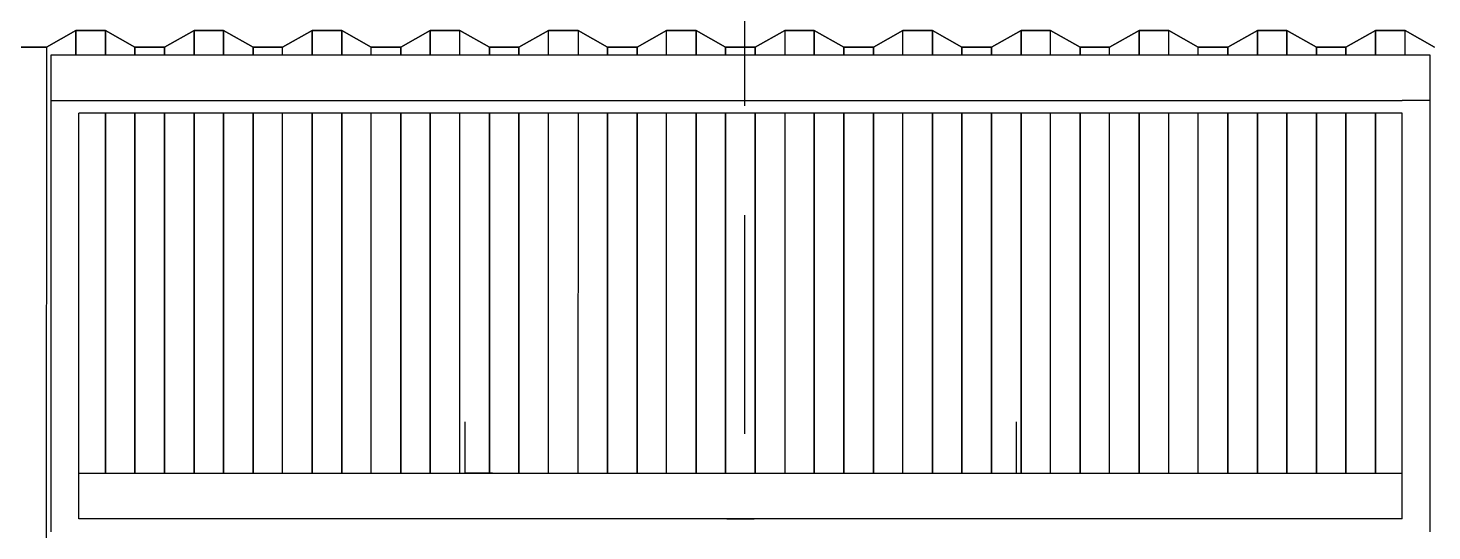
# Model space of a CAD drawing. Extents: x -43 to 90, y 6 to 81.
# Drawn here: x 17.078 to 21.152, y 22.624 to 24.084 of the extents above; entities that cross this region are included whole.
import ezdxf

# ---------------------------------------------------------------- set-up
doc = ezdxf.new("R2010")
doc.units = 0
doc.header["$LTSCALE"] = 0.1
doc.header["$MEASUREMENT"] = 0
doc.linetypes.add('HIDDEN', pattern=[9.525, 6.35, -3.175])
doc.layers.add('cobertura nova', color=4, linetype='CONTINUOUS')
doc.layers.add('hachures cobertura', color=252, linetype='CONTINUOUS')

msp = doc.modelspace()

# ---------------------------------------------------------------- linework, layer by layer
at = {"layer": 'cobertura nova'}
for p, q in [((17.1307, 24.0291), (17.2164, 24.0776)), ((17.2164, 24.0776), (17.1307, 24.0292)), ((17.2164, 24.0776), (17.3021, 24.0776)), ((17.3021, 24.0776), (17.2164, 24.0776)), ((17.2164, 24.0776), (17.2164, 24.0776)), ((17.3021, 24.0776), (17.3878, 24.0291)), ((17.3878, 24.0292), (17.3021, 24.0776)), ((17.3021, 24.0776), (17.3021, 24.0776)), ((17.4736, 24.0291), (17.5593, 24.0776)), ((17.5593, 24.0776), (17.4736, 24.0292)), ((17.5593, 24.0776), (17.645, 24.0776)), ((17.645, 24.0776), (17.5593, 24.0776)), ((17.645, 24.0776), (17.7307, 24.0292)), ((17.7307, 24.0292), (17.645, 24.0776)), ((17.8164, 24.0292), (17.9021, 24.0776)), ((17.9021, 24.0776), (17.8164, 24.0292)), ((17.9021, 24.0776), (17.9878, 24.0776)), ((17.9878, 24.0776), (17.9021, 24.0776)), ((17.9878, 24.0776), (18.0736, 24.0292)), ((18.0736, 24.0292), (17.9878, 24.0776)), ((18.1593, 24.0292), (18.245, 24.0776)), ((18.245, 24.0776), (18.1593, 24.0292)), ((18.245, 24.0776), (18.3307, 24.0776)), ((18.3307, 24.0776), (18.245, 24.0776)), ((18.3307, 24.0776), (18.4164, 24.0292)), ((18.4164, 24.0292), (18.3307, 24.0776)), ((18.5021, 24.0292), (18.5878, 24.0776)), ((18.5878, 24.0776), (18.5021, 24.0292)), ((18.5878, 24.0776), (18.6736, 24.0776)), ((18.6736, 24.0776), (18.5878, 24.0776)), ((18.6736, 24.0776), (18.7593, 24.0292)), ((18.7593, 24.0292), (18.6736, 24.0776)), ((18.845, 24.0292), (18.9307, 24.0776)), ((18.9307, 24.0776), (18.845, 24.0292)), ((18.9307, 24.0776), (19.0164, 24.0776)), ((19.0164, 24.0776), (18.9307, 24.0776)), ((19.0164, 24.0776), (19.1021, 24.0292)), ((19.1021, 24.0292), (19.0164, 24.0776)), ((19.2736, 24.0776), (19.1878, 24.0292)), ((19.1878, 24.0292), (19.2736, 24.0776)), ((19.2736, 24.0776), (19.3593, 24.0776)), ((19.3593, 24.0776), (19.2736, 24.0776)), ((19.3593, 24.0776), (19.445, 24.0292)), ((19.445, 24.0292), (19.3593, 24.0776)), ((19.5307, 24.0292), (19.6164, 24.0776)), ((19.6164, 24.0776), (19.5307, 24.0292)), ((19.6164, 24.0776), (19.7021, 24.0776)), ((19.7021, 24.0776), (19.6164, 24.0776)), ((19.7021, 24.0776), (19.7879, 24.0292)), ((19.7879, 24.0292), (19.7021, 24.0776)), ((19.8736, 24.0292), (19.9593, 24.0776)), ((19.9593, 24.0776), (19.8736, 24.0292)), ((19.9593, 24.0776), (20.045, 24.0776)), ((20.045, 24.0776), (19.9593, 24.0776)), ((20.045, 24.0776), (20.1307, 24.0292)), ((20.1307, 24.0292), (20.045, 24.0776)), ((20.2164, 24.0292), (20.3021, 24.0776)), ((20.3021, 24.0776), (20.2164, 24.0292)), ((20.3021, 24.0776), (20.3879, 24.0776)), ((20.3879, 24.0776), (20.3021, 24.0776)), ((20.3879, 24.0776), (20.4736, 24.0292)), ((20.4736, 24.0292), (20.3879, 24.0776)), ((20.5593, 24.0292), (20.645, 24.0776)), ((20.645, 24.0776), (20.5593, 24.0292)), ((20.645, 24.0776), (20.7307, 24.0776)), ((20.7307, 24.0776), (20.645, 24.0776)), ((20.7307, 24.0776), (20.8164, 24.0292)), ((20.8164, 24.0292), (20.7307, 24.0776)), ((20.9021, 24.0292), (20.9879, 24.0776)), ((20.9879, 24.0776), (20.9021, 24.0292)), ((20.9879, 24.0776), (21.0736, 24.0776)), ((21.0736, 24.0776), (20.9879, 24.0776)), ((21.0736, 24.0776), (21.1593, 24.0292)), ((21.1593, 24.0292), (21.0736, 24.0776)), ((17.1307, 24.0292), (17.045, 24.0292)), ((17.045, 24.0291), (17.1307, 24.0291)), ((17.1307, 24.0292), (17.1306, 20.4712)), ((17.1451, 24.007), (17.2251, 24.007)), ((17.1451, 23.8738), (17.1451, 24.007)), ((17.2251, 24.007), (21.0651, 24.007)), ((17.3878, 24.0291), (17.4736, 24.0291)), ((17.4736, 24.0292), (17.3878, 24.0292)), ((17.3878, 24.0291), (17.3878, 24.0292)), ((17.7307, 24.0292), (17.8164, 24.0292)), ((17.8164, 24.0292), (17.7307, 24.0292)), ((18.0736, 24.0292), (18.1593, 24.0292)), ((18.1593, 24.0292), (18.0736, 24.0292)), ((18.4164, 24.0292), (18.5021, 24.0292)), ((18.5021, 24.0292), (18.4164, 24.0292)), ((18.7593, 24.0292), (18.845, 24.0292)), ((18.845, 24.0292), (18.7593, 24.0292)), ((19.1021, 24.0292), (19.1878, 24.0292)), ((19.1878, 24.0292), (19.1021, 24.0292)), ((19.445, 24.0292), (19.5307, 24.0292)), ((19.5307, 24.0292), (19.445, 24.0292)), ((19.7879, 24.0292), (19.8736, 24.0292)), ((19.8736, 24.0292), (19.7879, 24.0292)), ((20.1307, 24.0292), (20.2164, 24.0292)), ((20.2164, 24.0292), (20.1307, 24.0292)), ((20.4736, 24.0292), (20.5593, 24.0292)), ((20.5593, 24.0292), (20.4736, 24.0292)), ((20.8164, 24.0292), (20.9021, 24.0292)), ((20.9021, 24.0292), (20.8164, 24.0292)), ((21.0651, 24.007), (21.1451, 24.007)), ((21.1451, 24.007), (21.1451, 23.8738)), ((17.1451, 23.837), (17.1451, 23.8738)), ((17.1451, 23.8738), (17.2251, 23.8738)), ((17.2251, 23.8738), (21.0651, 23.8738)), ((21.1451, 23.8738), (21.0651, 23.8738)), ((21.1451, 23.8738), (21.1451, 23.837)), ((17.1451, 22.6591), (17.1451, 23.837)), ((21.0651, 23.837), (17.2251, 23.837)), ((17.2251, 22.6591), (17.2251, 23.837)), ((21.0651, 22.6591), (21.0651, 23.837)), ((21.1451, 23.837), (21.1451, 22.6591)), ((18.3451, 22.9407), (18.3451, 22.7922)), ((19.9451, 22.9407), (19.9451, 22.7922)), ((17.2251, 22.7922), (21.0651, 22.7922)), ((18.4251, 22.7922), (18.3451, 22.7922)), ((18.3451, 22.7922), (18.4251, 22.7922)), ((19.8651, 22.7922), (19.9451, 22.7922)), ((21.0651, 22.6591), (21.0651, 22.7922)), ((17.1451, 22.6222), (17.1451, 22.6591)), ((21.0651, 22.6591), (17.2251, 22.6591)), ((19.1051, 22.6591), (19.1851, 22.6591)), ((21.1451, 22.6591), (21.1451, 22.6222))]:
    msp.add_line(p, q, dxfattribs=at)
at = {"layer": 'hachures cobertura', "linetype": 'HIDDEN'}
msp.add_line((19.1565, 34.0184), (19.1565, 6.3811), dxfattribs=at)
at = {"layer": 'hachures cobertura'}
for p, q in [((17.2164, 24.0776), (17.2164, 24.007)), ((17.2164, 24.007), (17.2164, 24.0776)), ((17.3021, 24.0776), (17.3021, 24.007)), ((17.3021, 24.007), (17.3021, 24.0776)), ((17.5593, 24.007), (17.5593, 24.0776)), ((17.5593, 24.0776), (17.5593, 24.007)), ((17.645, 24.007), (17.645, 24.0776)), ((17.645, 24.0776), (17.645, 24.007)), ((17.9021, 24.007), (17.9021, 24.0776)), ((17.9021, 24.0776), (17.9021, 24.007)), ((17.9878, 24.0776), (17.9878, 24.007)), ((17.9878, 24.007), (17.9878, 24.0776)), ((18.245, 24.0776), (18.245, 24.007)), ((18.245, 24.007), (18.245, 24.0776)), ((18.3307, 24.007), (18.3307, 24.0776)), ((18.5878, 24.007), (18.5878, 24.0776)), ((18.6736, 24.0776), (18.6736, 24.007)), ((18.9307, 24.007), (18.9307, 24.0776)), ((19.0164, 24.007), (19.0164, 24.0776)), ((19.0164, 24.0776), (19.0164, 24.007)), ((19.2736, 24.0776), (19.2736, 24.007)), ((19.3593, 24.007), (19.3593, 24.0776)), ((19.3593, 24.0776), (19.3593, 24.007)), ((19.6164, 24.007), (19.6164, 24.0776)), ((19.7021, 24.007), (19.7021, 24.0776)), ((19.7021, 24.0776), (19.7021, 24.007)), ((19.9593, 24.0776), (19.9593, 24.007)), ((19.9593, 24.007), (19.9593, 24.0776)), ((20.045, 24.007), (20.045, 24.0776)), ((20.3021, 24.007), (20.3021, 24.0776)), ((20.3021, 24.0776), (20.3021, 24.007)), ((20.3878, 24.007), (20.3879, 24.0776)), ((20.645, 24.007), (20.645, 24.0776)), ((20.645, 24.0776), (20.645, 24.007)), ((20.7307, 24.007), (20.7307, 24.0776)), ((20.7307, 24.0776), (20.7307, 24.007)), ((20.9879, 24.0776), (20.9879, 24.007)), ((20.9879, 24.007), (20.9879, 24.0776)), ((21.0736, 24.007), (21.0736, 24.0776)), ((17.3878, 24.0291), (17.3878, 24.007)), ((17.3878, 24.007), (17.3878, 24.0291)), ((17.4736, 24.007), (17.4736, 24.0292)), ((17.4736, 24.0292), (17.4736, 24.007)), ((17.7307, 24.0292), (17.7307, 24.007)), ((17.7307, 24.007), (17.7307, 24.0292)), ((17.8164, 24.007), (17.8164, 24.0292)), ((18.0736, 24.007), (18.0736, 24.0292)), ((18.1593, 24.007), (18.1593, 24.0292)), ((18.1593, 24.0292), (18.1593, 24.007)), ((18.4164, 24.007), (18.4164, 24.0292)), ((18.4164, 24.0292), (18.4164, 24.007)), ((18.5021, 24.0292), (18.5021, 24.007)), ((18.5021, 24.007), (18.5021, 24.0292)), ((18.7593, 24.007), (18.7593, 24.0292)), ((18.7593, 24.0292), (18.7593, 24.007)), ((18.845, 24.0292), (18.845, 24.007)), ((18.845, 24.007), (18.845, 24.0292)), ((19.1021, 24.007), (19.1021, 24.0292)), ((19.1021, 24.0292), (19.1021, 24.007)), ((19.1878, 24.0292), (19.1878, 24.007)), ((19.1878, 24.007), (19.1878, 24.0292)), ((19.445, 24.007), (19.445, 24.0292)), ((19.445, 24.0292), (19.445, 24.007)), ((19.5307, 24.0292), (19.5307, 24.007)), ((19.5307, 24.007), (19.5307, 24.0292)), ((19.7879, 24.007), (19.7879, 24.0292)), ((19.7879, 24.0292), (19.7879, 24.007)), ((19.8736, 24.007), (19.8736, 24.0292)), ((19.8736, 24.0292), (19.8736, 24.007)), ((20.1307, 24.007), (20.1307, 24.0292)), ((20.1307, 24.0292), (20.1307, 24.007)), ((20.2164, 24.007), (20.2164, 24.0292)), ((20.4736, 24.007), (20.4736, 24.0292)), ((20.5593, 24.007), (20.5593, 24.0292)), ((20.5593, 24.0292), (20.5593, 24.007)), ((20.8164, 24.007), (20.8164, 24.0292)), ((20.8164, 24.0292), (20.8164, 24.007)), ((20.9021, 24.007), (20.9021, 24.0292)), ((20.9021, 24.0292), (20.9021, 24.007)), ((17.3021, 23.837), (17.3021, 22.7922)), ((17.3021, 22.7922), (17.3021, 23.837)), ((17.3878, 23.837), (17.3878, 22.7922)), ((17.3878, 22.7922), (17.3878, 23.837)), ((17.4735, 22.7922), (17.4736, 23.837)), ((17.4736, 23.837), (17.4735, 22.7922)), ((17.5593, 22.7922), (17.5593, 23.837)), ((17.5593, 23.837), (17.5593, 22.7922)), ((17.645, 22.7922), (17.645, 23.837)), ((17.645, 23.837), (17.645, 22.7922)), ((17.7307, 23.837), (17.7307, 22.7922)), ((17.7307, 22.7922), (17.7307, 23.837)), ((17.8164, 22.7922), (17.8164, 23.837)), ((17.9021, 22.7922), (17.9021, 23.837)), ((17.9021, 23.837), (17.9021, 22.7922)), ((17.9878, 23.837), (17.9878, 22.7922)), ((17.9878, 22.7922), (17.9878, 23.837)), ((18.0735, 22.7922), (18.0736, 23.837)), ((18.1593, 22.7922), (18.1593, 23.837)), ((18.1593, 23.837), (18.1593, 22.7922)), ((18.245, 23.837), (18.245, 22.7922)), ((18.245, 22.7922), (18.245, 23.837)), ((18.3307, 22.7922), (18.3307, 23.837)), ((18.4164, 22.7922), (18.4164, 23.837)), ((18.4164, 23.837), (18.4164, 22.7922)), ((18.5021, 23.837), (18.5021, 22.7922)), ((18.5021, 22.7922), (18.5021, 23.837)), ((18.5878, 22.7922), (18.5878, 23.837)), ((18.6736, 23.837), (18.6735, 22.7922)), ((18.7593, 22.7922), (18.7593, 23.837)), ((18.7593, 23.837), (18.7593, 22.7922)), ((18.845, 23.837), (18.845, 22.7922)), ((18.845, 22.7922), (18.845, 23.837)), ((18.9307, 22.7922), (18.9307, 23.837)), ((19.0164, 22.7922), (19.0164, 23.837)), ((19.0164, 23.837), (19.0164, 22.7922)), ((19.1021, 22.7922), (19.1021, 23.837)), ((19.1021, 23.837), (19.1021, 22.7922)), ((19.1878, 23.837), (19.1878, 22.7922)), ((19.1878, 22.7922), (19.1878, 23.837)), ((19.2736, 23.837), (19.2735, 22.7922)), ((19.3593, 22.7922), (19.3593, 23.837)), ((19.3593, 23.837), (19.3593, 22.7922)), ((19.445, 22.7922), (19.445, 23.837)), ((19.445, 23.837), (19.445, 22.7922)), ((19.5307, 23.837), (19.5307, 22.7922)), ((19.5307, 22.7922), (19.5307, 23.837)), ((19.6164, 22.7922), (19.6164, 23.837)), ((19.7021, 22.7922), (19.7021, 23.837)), ((19.7021, 23.837), (19.7021, 22.7922)), ((19.7878, 22.7922), (19.7878, 23.837)), ((19.7878, 23.837), (19.7878, 22.7922)), ((19.8735, 22.7922), (19.8736, 23.837)), ((19.8736, 23.837), (19.8735, 22.7922)), ((19.9593, 23.837), (19.9593, 22.7922)), ((19.9593, 22.7922), (19.9593, 23.837)), ((20.045, 22.7922), (20.045, 23.837)), ((20.1307, 22.7922), (20.1307, 23.837)), ((20.1307, 23.837), (20.1307, 22.7922)), ((20.2164, 22.7922), (20.2164, 23.837)), ((20.3021, 22.7922), (20.3021, 23.837)), ((20.3021, 23.837), (20.3021, 22.7922)), ((20.3878, 22.7922), (20.3878, 23.837)), ((20.4735, 22.7922), (20.4736, 23.837)), ((20.5593, 22.7922), (20.5593, 23.837)), ((20.5593, 23.837), (20.5593, 22.7922)), ((20.645, 22.7922), (20.645, 23.837)), ((20.645, 23.837), (20.645, 22.7922)), ((20.7307, 22.7922), (20.7307, 23.837)), ((20.7307, 23.837), (20.7307, 22.7922)), ((20.8164, 22.7922), (20.8164, 23.837)), ((20.8164, 23.837), (20.8164, 22.7922)), ((20.9021, 22.7922), (20.9021, 23.837)), ((20.9021, 23.837), (20.9021, 22.7922)), ((20.9878, 23.837), (20.9878, 22.7922)), ((20.9878, 22.7922), (20.9878, 23.837))]:
    msp.add_line(p, q, dxfattribs=at)

doc.saveas('drawing.dxf')
